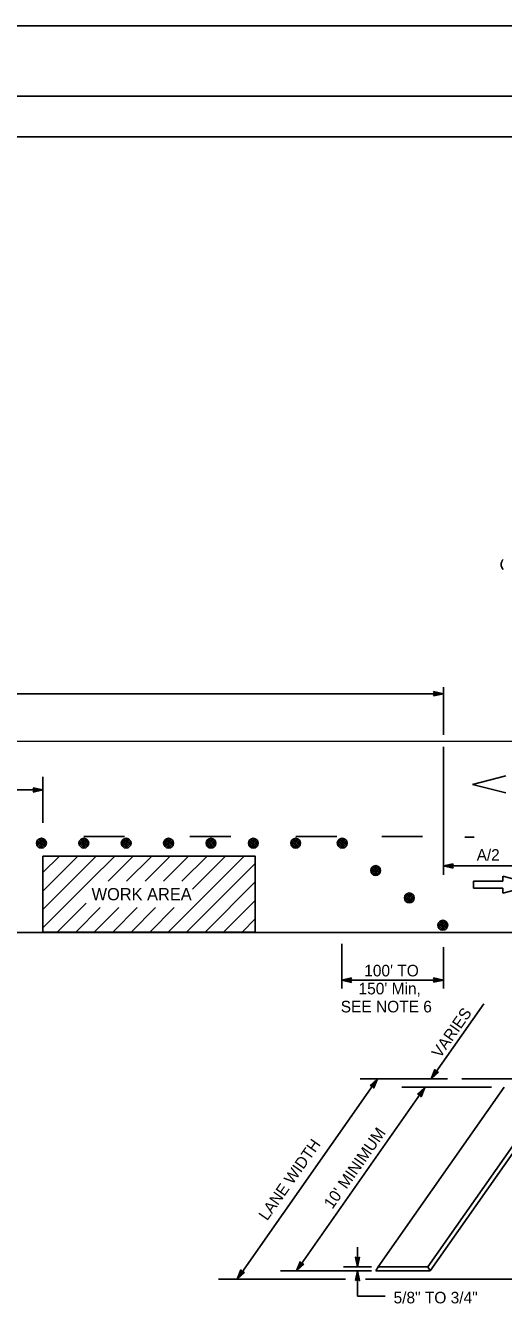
# Model space of a CAD drawing. Extents: x -893 to 867, y -474 to 712.
# Drawn here: x 51 to 343, y -78 to 712 of the extents above; entities that cross this region are included whole.
import ezdxf

# ---------------------------------------------------------------- set-up
doc = ezdxf.new("R2010")
doc.units = 0
for name, color, linetype in [('10 Sheet Format', 7, 'Continuous'), ('56 Stage 3 Anno', 7, 'Continuous'), ('57 Undefined', 7, 'Continuous'), ('60 Nongeo Data', 7, 'Continuous')]:
    doc.layers.add(name, color=color, linetype=linetype)

msp = doc.modelspace()

# ---------------------------------------------------------------- linework, layer by layer
at = {"layer": '10 Sheet Format'}
for p, q in [((836.54, 668.97), (-863.46, 668.97)), ((-813.45, 643.97), (811.54, 643.97))]:
    msp.add_line(p, q, dxfattribs=at)
for points in [[(-893.46, -474.03), (866.54, -474.03), (866.54, 711.97), (-893.46, 711.97)], [(-863.46, -431.03), (836.54, -431.03), (836.54, 668.97), (-863.46, 668.97)]]:
    msp.add_lwpolyline(points, close=True, dxfattribs=at)
at = {"layer": '56 Stage 3 Anno'}
for p, q in [((-285.14, 302.98), (306.58, 302.98)), ((301.38, 302.98), (300.58, 304.32)), ((300.58, 304.32), (300.58, 304.32)), ((300.58, 304.32), (306.58, 302.98)), ((306.58, 302.98), (300.58, 301.65)), ((300.58, 301.65), (301.38, 302.98)), ((300.58, 301.65), (300.58, 301.65)), ((300.8, 303.96), (305.2, 302.98)), ((305.19, 302.97), (300.82, 302.01)), ((303.82, 302.98), (300.99, 302.35)), ((301.03, 303.6), (303.82, 302.98)), ((301.21, 303.25), (302.44, 302.98)), ((302.44, 302.98), (301.23, 302.71)), ((306.58, 277.75), (306.58, 306.98)), ((306.58, 302.98), (306.58, 302.98)), ((306.58, 192.08), (306.58, 270.46)), ((56.09, 244.07), (55.29, 245.41)), ((55.29, 245.41), (55.29, 245.41)), ((55.29, 245.41), (61.29, 244.07)), ((55.51, 245.06), (59.91, 244.07)), ((61.29, 223.87), (61.29, 252.03)), ((-285.14, 244.07), (61.29, 244.07)), ((61.29, 244.07), (55.29, 242.74)), ((55.29, 242.74), (56.09, 244.07)), ((55.29, 242.74), (55.29, 242.74)), ((59.9, 244.07), (55.52, 243.1)), ((58.53, 244.07), (55.7, 243.45)), ((55.74, 244.7), (58.53, 244.07)), ((55.92, 244.35), (57.14, 244.07)), ((57.14, 244.07), (55.94, 243.81)), ((61.29, 244.07), (61.29, 244.07)), ((306.58, 197.58), (312.58, 198.91)), ((312.58, 196.24), (306.58, 197.58)), ((306.58, 197.58), (306.58, 197.58)), ((306.58, 197.58), (378.6, 197.58)), ((312.36, 196.59), (307.96, 197.58)), ((307.97, 197.58), (312.35, 198.55)), ((309.34, 197.57), (312.17, 198.2)), ((312.13, 196.95), (309.34, 197.57)), ((310.72, 197.57), (311.93, 197.84)), ((311.95, 197.3), (310.72, 197.57)), ((312.58, 198.91), (311.78, 197.58)), ((311.78, 197.58), (312.58, 196.24)), ((312.58, 198.91), (312.58, 198.91)), ((312.58, 196.24), (312.58, 196.24)), ((244.29, 122.44), (244.29, 149.76)), ((306.58, 122.44), (306.58, 147.78)), ((244.29, 127.61), (250.29, 128.94)), ((250.29, 126.27), (244.29, 127.61)), ((244.29, 127.61), (244.29, 127.61)), ((244.29, 127.61), (306.58, 127.61)), ((250.07, 126.62), (245.67, 127.61)), ((245.68, 127.61), (250.05, 128.58)), ((247.05, 127.6), (249.88, 128.23)), ((249.84, 126.98), (247.05, 127.6)), ((248.43, 127.6), (249.64, 127.87)), ((249.66, 127.33), (248.43, 127.6)), ((250.29, 128.94), (249.49, 127.61)), ((249.49, 127.61), (250.29, 126.27)), ((250.29, 128.94), (250.29, 128.94)), ((301.38, 127.61), (300.58, 128.95)), ((300.58, 128.95), (300.58, 128.95)), ((300.58, 128.95), (306.58, 127.61)), ((306.58, 127.61), (300.58, 126.28)), ((300.58, 126.28), (301.38, 127.61)), ((300.8, 128.59), (305.2, 127.61)), ((305.19, 127.6), (300.82, 126.64)), ((303.82, 127.61), (300.99, 126.98)), ((301.03, 128.23), (303.82, 127.61)), ((301.21, 127.88), (302.44, 127.61)), ((302.44, 127.61), (301.23, 127.34)), ((306.58, 127.61), (306.58, 127.61)), ((250.29, 126.27), (250.29, 126.27)), ((300.58, 126.28), (300.58, 126.28))]:
    msp.add_line(p, q, dxfattribs=at)
at = {"layer": '60 Nongeo Data'}
for p, q in [((-778.05, 274.05), (794.81, 273.67)), ((324.52, 247.48), (344.84, 252.7)), ((344.84, 242.26), (324.52, 247.48)), ((61.29, 203.55), (61.29, 157.05)), ((61.29, 203.55), (191.29, 203.55)), ((191.29, 203.55), (191.29, 157.05)), ((343, 188.18), (343, 191.28)), ((343, 191.28), (363.32, 186.06)), ((325.06, 186.06), (325.06, 188.18)), ((325.06, 188.18), (343, 188.18)), ((325.06, 183.93), (325.06, 186.06)), ((342.99, 183.93), (325.06, 183.93)), ((363.32, 186.06), (342.99, 180.84)), ((342.99, 180.84), (342.99, 183.93)), ((-778.05, 157.05), (794.81, 156.67)), ((331.29, 113.12), (299.08, 67.21)), ((266.23, 67.21), (180.21, -55.39)), ((255.55, 67.21), (309.14, 67.21)), ((317.97, 67.21), (611.75, 67.21)), ((295.28, 61.79), (216.54, -50.43)), ((343.79, 62.17), (266.55, -47.93)), ((281.18, 62.17), (336.14, 62.17)), ((374.33, 62.17), (297.09, -47.93)), ((376.38, 60.73), (298.39, -50.43)), ((253.98, -47.93), (253.98, -35.81)), ((206.75, -50.43), (262.46, -50.43)), ((245.5, -47.93), (262.46, -47.93)), ((253.98, -65.89), (253.98, -50.43)), ((266.55, -47.93), (265.25, -50.43)), ((265.25, -50.43), (298.39, -50.43)), ((266.55, -47.93), (297.09, -47.93)), ((297.09, -47.93), (298.39, -50.43)), ((168.9, -55.39), (246.57, -55.39)), ((258.93, -55.39), (552.11, -55.39)), ((253.98, -65.89), (270.95, -65.89))]:
    msp.add_line(p, q, dxfattribs=at)
for points in [[(86.29, 215.55), (111.29, 215.55)], [(151.29, 215.55), (176.29, 215.55)], [(216.29, 215.55), (241.29, 215.55)], [(268.79, 215.55), (293.79, 215.55)], [(319.65, 215.17), (325.39, 215.17)], [(61.29, 170.86), (93.98, 203.55)], [(61.29, 182.17), (82.67, 203.55)], [(61.29, 193.48), (71.36, 203.55)], [(89.89, 188.14), (105.3, 203.55)], [(101.2, 188.14), (116.61, 203.55)], [(112.51, 188.14), (127.93, 203.55)], [(123.83, 188.14), (139.24, 203.55)], [(135.14, 188.14), (150.55, 203.55)], [(146.46, 188.14), (161.87, 203.55)], [(149.31, 157.05), (191.29, 199.03)], [(152.92, 183.29), (173.18, 203.55)], [(157, 176.06), (184.49, 203.55)], [(61.29, 159.54), (89.89, 188.14)], [(160.62, 157.05), (191.29, 187.72)], [(70.11, 157.05), (87.88, 174.82)], [(137.99, 157.05), (157, 176.06)], [(171.93, 157.05), (191.29, 176.4)], [(81.43, 157.05), (96.4, 172.02)], [(92.74, 157.05), (107.71, 172.02)], [(104.05, 157.05), (119.03, 172.02)], [(115.37, 157.05), (130.34, 172.02)], [(126.68, 157.05), (141.65, 172.02)], [(183.25, 157.05), (191.29, 165.09)]]:
    msp.add_lwpolyline(points, dxfattribs=at)
for points in [[(61.29, 203.55), (61.29, 157.05), (191.29, 157.05), (191.29, 203.55)], [(303.55, 71.29), (299.08, 67.21), (301.4, 72.8), (301.57, 72.43), (299.86, 68.33), (303.15, 71.32), (302.74, 71.35), (300.64, 69.44), (301.73, 72.05), (301.9, 71.68), (301.43, 70.55), (302.33, 71.38), (302.02, 71.4), (301.4, 72.8), (302.02, 71.4)], [(261.76, 63.13), (266.23, 67.21), (263.91, 61.62), (263.74, 62), (265.45, 66.09), (262.16, 63.1), (262.57, 63.07), (264.67, 64.99), (263.58, 62.37), (263.41, 62.74), (263.88, 63.87), (262.98, 63.05), (263.29, 63.02), (263.91, 61.62), (263.29, 63.02)], [(290.8, 57.71), (295.28, 61.79), (292.96, 56.2), (292.79, 56.58), (294.49, 60.67), (291.21, 57.68), (291.62, 57.65), (293.71, 59.56), (292.63, 56.95), (292.46, 57.32), (292.93, 58.45), (292.02, 57.62), (292.34, 57.6), (292.96, 56.2), (292.34, 57.6)], [(221.01, -46.36), (216.54, -50.43), (218.86, -44.85), (219.02, -45.22), (217.32, -49.31), (220.6, -46.33), (220.2, -46.3), (218.1, -48.21), (219.19, -45.59), (219.35, -45.96), (218.88, -47.1), (219.79, -46.27), (219.48, -46.24), (218.86, -44.85), (219.48, -46.24)], [(255.3, -42.03), (253.98, -47.93), (252.67, -42.03), (253.02, -42.24), (253.98, -46.56), (254.95, -42.24), (254.6, -42.44), (253.98, -45.21), (253.37, -42.45), (253.72, -42.66), (253.98, -43.85), (254.25, -42.65), (253.98, -42.81), (252.67, -42.03), (253.98, -42.81)], [(184.68, -51.31), (180.21, -55.39), (182.53, -49.8), (182.7, -50.17), (180.99, -54.26), (184.28, -51.28), (183.87, -51.25), (181.77, -53.16), (182.86, -50.54), (183.03, -50.92), (182.56, -52.05), (183.47, -51.22), (183.15, -51.2), (182.53, -49.8), (183.15, -51.2)], [(252.66, -56.34), (253.98, -50.43), (255.29, -56.34), (254.94, -56.13), (253.98, -51.8), (253.01, -56.13), (253.36, -55.92), (253.98, -53.15), (254.59, -55.92), (254.24, -55.71), (253.98, -54.51), (253.71, -55.71), (253.98, -55.55), (255.29, -56.34), (253.98, -55.55)]]:
    msp.add_lwpolyline(points, close=True, dxfattribs=at)
for centre, radius in [((60.39, 211.47), 3), ((60.39, 211.47), 2.1), ((86.34, 211.47), 3), ((86.34, 211.47), 2.1), ((112.29, 211.47), 3), ((112.29, 211.47), 2.1), ((138.24, 211.47), 3), ((138.24, 211.47), 2.1), ((164.19, 211.47), 3), ((164.19, 211.47), 2.1), ((190.14, 211.47), 3), ((190.14, 211.47), 2.1), ((216.09, 211.47), 3), ((216.09, 211.47), 2.1), ((244.62, 211.47), 3), ((244.62, 211.47), 2.1), ((60.39, 211.47), 1.2), ((60.39, 211.47), 0.3), ((86.34, 211.47), 1.2), ((86.34, 211.47), 0.3), ((112.29, 211.47), 1.2), ((112.29, 211.47), 0.3), ((138.24, 211.47), 1.2), ((138.24, 211.47), 0.3), ((164.19, 211.47), 1.2), ((164.19, 211.47), 0.3), ((190.14, 211.47), 1.2), ((190.14, 211.47), 0.3), ((216.09, 211.47), 1.2), ((216.09, 211.47), 0.3), ((244.62, 211.47), 1.2), ((244.62, 211.47), 0.3), ((265.16, 194.73), 3), ((265.16, 194.73), 2.1), ((265.16, 194.73), 1.2), ((265.16, 194.73), 0.3), ((285.69, 177.98), 3), ((285.69, 177.98), 2.1), ((285.69, 177.98), 1.2), ((285.69, 177.98), 0.3), ((306.23, 161.24), 3), ((306.23, 161.24), 2.1), ((306.23, 161.24), 1.2), ((306.23, 161.24), 0.3)]:
    msp.add_circle(centre, radius, dxfattribs=at)
msp.add_arc((346.29, 382.16), 4.32, 135, 224.99989, dxfattribs=at)

# ---------------------------------------------------------------- texts
at = {"layer": '57 Undefined'}
for s, height, p in [('A/2', 7, (327, 200.81)), ("100' TO", 7.087, (258.11, 129.91)), ("150' Min,", 7.087, (254.62, 118.89)), ('SEE NOTE 6', 7.087, (243.71, 107.86)), ('5/8" TO 3/4"', 7.0866, (276.08, -70.31))]:
    msp.add_text(s, height=height, dxfattribs=at).set_placement(p)
msp.add_text("10' MINIMUM", height=7.0866, rotation=55, dxfattribs=at).set_placement((238.58, -13.02))
at = {"layer": '60 Nongeo Data'}
msp.add_text('WORK AREA', height=7.5, dxfattribs=at).set_placement((91.11, 176.51))
for s, p in [('VARIES', (304.6, 79.41)), ('LANE WIDTH', (198.62, -20.13))]:
    msp.add_text(s, height=7, rotation=54.94527, dxfattribs=at).set_placement(p)

doc.saveas('drawing.dxf')
